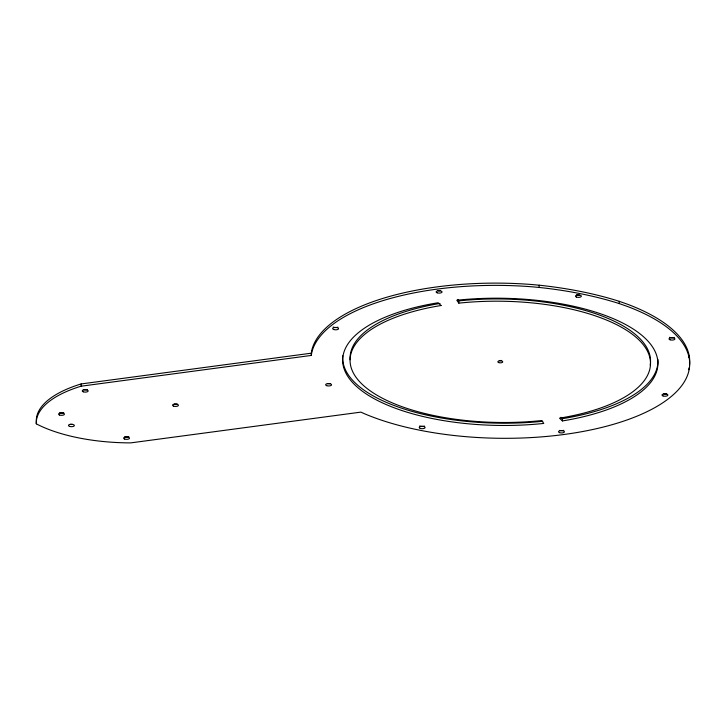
<?xml version="1.0" encoding="UTF-8"?>
<svg xmlns="http://www.w3.org/2000/svg" width="726" height="726" viewBox="0 0 726 726"><rect width="100%" height="100%" fill="white"/><g stroke="black" fill="none" stroke-linecap="round" stroke-linejoin="round"><path stroke-width="1.09" d="M36.3 423.839A116.995 47.208 0.7 0 1 81.094 386.196L311.254 355.441L311.971 351.683A189.432 76.448 0.7 0 1 532.467 286.834L539.137 287.451A212.337 85.686 0.7 0 1 619.26 303.586L627.482 306.49A189.432 76.448 0.7 0 1 636.584 416.325A189.432 76.448 0.7 0 1 364.534 413.766L360.895 412.123L130.698 442.887A116.995 47.208 0.7 0 1 36.3 423.839L36.327 421.588A116.995 47.208 0.7 0 1 81.121 383.945L311.282 353.19L311.998 349.424A189.432 76.448 0.7 0 1 532.494 284.583L539.164 285.2A212.337 85.686 0.7 0 1 619.287 301.335L627.509 304.239A189.432 76.448 0.7 0 1 689.537 364.969M81.094 386.196L81.121 383.945M311.254 355.441L311.282 353.19M458.832 303.141L456.79 300.246A157.633 63.607 0.7 0 1 648.754 342A157.633 63.607 0.7 0 1 562.423 420.935L559.51 418.167A150.237 60.63 0.7 0 0 641.793 342.935A150.237 60.63 0.7 0 0 458.832 303.141L458.859 300.882L457.843 299.439M539.137 287.451L539.164 285.2M562.423 420.935L562.45 418.684L560.989 417.296M619.26 303.586L619.287 301.335M689.092 357.619L689.119 355.368M650.215 365.124A150.237 60.63 0.7 0 0 568.939 306.354L560.418 304.639A150.237 60.63 0.7 0 0 458.859 300.882M350.141 359.76A150.237 60.63 0.7 0 1 440.01 303.441M657.874 359.406A157.633 63.607 0.7 0 1 562.45 418.684M542.749 421.289A157.633 63.607 0.7 0 1 342.79 355.776M440.11 290.808A2.958 1.189 0.7 0 1 437.851 290.736M337.899 327.163A2.958 1.189 0.7 0 1 333.216 327.027M579.43 295.065A2.958 1.189 0.7 0 1 576.526 294.82M424.438 426.044A2.958 1.189 0.7 0 1 419.755 425.899M563.757 430.3A2.958 1.189 0.7 0 1 559.592 430.391M666.659 393.801A2.958 1.189 0.7 0 1 663.709 393.864M674.245 337.445A2.958 1.189 0.7 0 1 669.563 337.3M330.312 383.528A2.958 1.189 0.7 0 1 327.362 383.591M501.711 360.423A2.459 0.998 0.7 0 1 499.252 360.477M689.083 367.837A189.432 76.448 0.7 0 1 688.629 369.743M177.198 403.983A2.958 1.189 0.7 0 1 174.249 404.055M87.501 389.463A2.958 1.189 0.7 0 1 83.336 389.553M128.847 436.698A2.958 1.189 0.7 0 1 124.681 436.798M72.437 424.356A2.958 1.189 0.7 0 1 70.177 424.293M63.779 412.686A2.958 1.189 0.7 0 1 59.614 412.776M441.063 305.51L438.15 302.742A157.633 63.607 0.7 0 0 351.811 381.676A157.633 63.607 0.7 0 0 543.774 423.43L541.741 420.545A150.237 60.63 0.7 0 1 358.78 380.751A150.237 60.63 0.7 0 1 441.063 305.51M437.179 292.814A2.958 1.189 0.7 0 0 441.998 292.17A2.958 1.189 0.7 0 0 438.105 290.79A2.958 1.189 0.7 0 0 437.179 292.814M333.706 329.513A2.958 1.189 0.7 0 0 338.525 328.869A2.958 1.189 0.7 0 0 334.622 327.49A2.958 1.189 0.7 0 0 333.706 329.513M326.691 385.669A2.958 1.189 0.7 0 0 331.51 385.025A2.958 1.189 0.7 0 0 327.608 383.646A2.958 1.189 0.7 0 0 326.691 385.669M576.498 297.07A2.958 1.189 0.7 0 0 581.317 296.426A2.958 1.189 0.7 0 0 577.424 295.046A2.958 1.189 0.7 0 0 576.498 297.07M420.245 428.385A2.958 1.189 0.7 0 0 425.064 427.741A2.958 1.189 0.7 0 0 421.162 426.371A2.958 1.189 0.7 0 0 420.245 428.385M559.564 432.642A2.958 1.189 0.7 0 0 564.383 431.997A2.958 1.189 0.7 0 0 560.481 430.627A2.958 1.189 0.7 0 0 559.564 432.642M663.038 395.942A2.958 1.189 0.7 0 0 667.856 395.298A2.958 1.189 0.7 0 0 663.963 393.928A2.958 1.189 0.7 0 0 663.038 395.942M670.053 339.786A2.958 1.189 0.7 0 0 674.871 339.142A2.958 1.189 0.7 0 0 670.978 337.762A2.958 1.189 0.7 0 0 670.053 339.786M498.689 362.583A2.459 0.998 0.7 0 0 502.71 362.047A2.459 0.998 0.7 0 0 499.461 360.895A2.459 0.998 0.7 0 0 498.689 362.583M173.578 406.133A2.958 1.189 0.7 0 0 178.396 405.489A2.958 1.189 0.7 0 0 174.503 404.11A2.958 1.189 0.7 0 0 173.578 406.133M124.654 439.048A2.958 1.189 0.7 0 0 129.473 438.404A2.958 1.189 0.7 0 0 125.58 437.025A2.958 1.189 0.7 0 0 124.654 439.048M83.308 391.813A2.958 1.189 0.7 0 0 88.127 391.169A2.958 1.189 0.7 0 0 84.234 389.789A2.958 1.189 0.7 0 0 83.308 391.813M69.505 426.371A2.958 1.189 0.7 0 0 74.324 425.726A2.958 1.189 0.7 0 0 70.431 424.347A2.958 1.189 0.7 0 0 69.505 426.371M59.586 415.027A2.958 1.189 0.7 0 0 64.405 414.383A2.958 1.189 0.7 0 0 60.503 413.012A2.958 1.189 0.7 0 0 59.586 415.027"/></g></svg>
